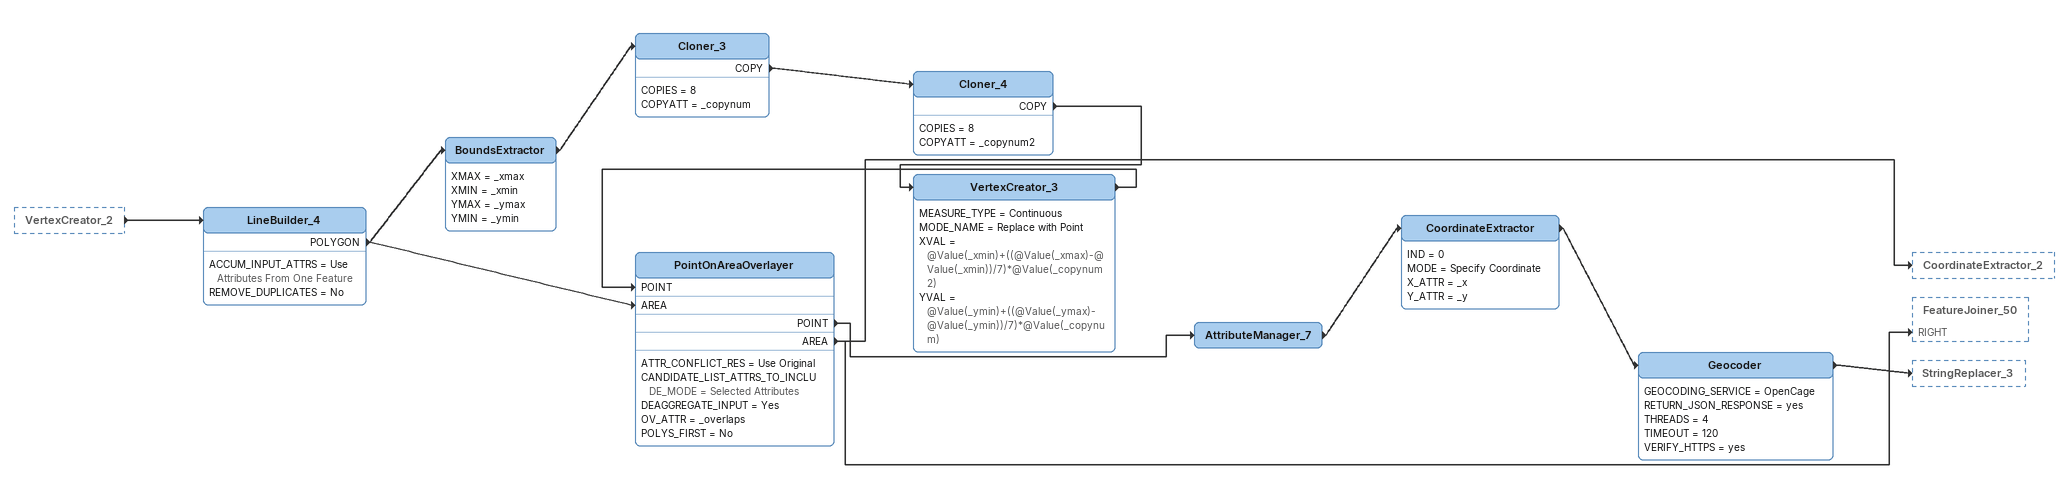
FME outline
VertexCreator_2 [outside]
    -> LineBuilder_4
LineBuilder_4
    ACCUM_INPUT_ATTRS = Use Attributes From One Feature
    REMOVE_DUPLICATES = No
    POLYGON -> PointOnAreaOverlayer [AREA]
    POLYGON -> BoundsExtractor
BoundsExtractor
    XMAX = _xmax
    XMIN = _xmin
    YMAX = _ymax
    YMIN = _ymin
    -> Cloner_3
Cloner_3
    COPIES = 8
    COPYATT = _copynum
    COPY -> Cloner_4
Cloner_4
    COPIES = 8
    COPYATT = _copynum2
    COPY -> VertexCreator_3
VertexCreator_3
    MEASURE_TYPE = Continuous
    MODE_NAME = Replace with Point
    XVAL = @Value(_xmin)+((@Value(_xmax)-@Value(_xmin))/7)*@Value(_copynum2)
    YVAL = @Value(_ymin)+((@Value(_ymax)-@Value(_ymin))/7)*@Value(_copynum)
    -> PointOnAreaOverlayer [POINT]
PointOnAreaOverlayer
    ATTR_CONFLICT_RES = Use Original
    CANDIDATE_LIST_ATTRS_TO_INCLUDE_MODE = Selected Attributes
    DEAGGREGATE_INPUT = Yes
    OV_ATTR = _overlaps
    POLYS_FIRST = No
    POINT -> AttributeManager_7
    AREA -> CoordinateExtractor_2
    AREA -> FeatureJoiner_50 [RIGHT]
AttributeManager_7
    -> CoordinateExtractor
CoordinateExtractor
    IND = 0
    MODE = Specify Coordinate
    X_ATTR = _x
    Y_ATTR = _y
    -> Geocoder
Geocoder
    GEOCODING_SERVICE = OpenCage
    RETURN_JSON_RESPONSE = yes
    THREADS = 4
    TIMEOUT = 120
    VERIFY_HTTPS = yes
    -> StringReplacer_3
